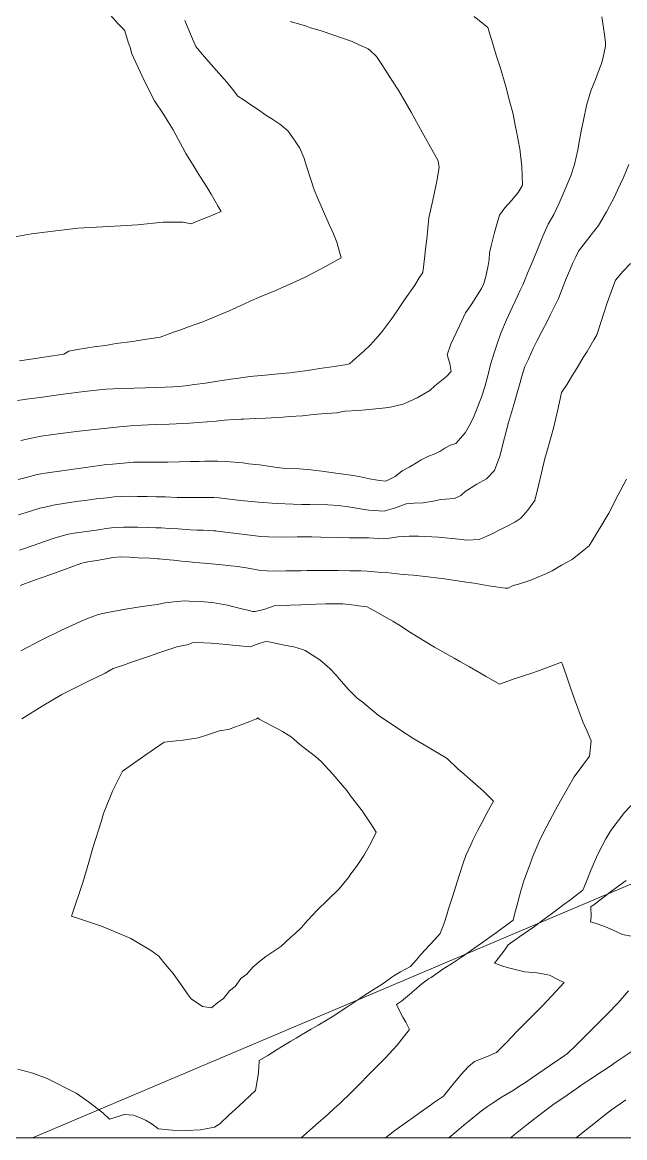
# Model space of a CAD drawing. Header units: inches. Extents: x 11351264 to 11356330, y 6702313 to 6706468.
# Drawn here: x 11352082.5 to 11352293.8, y 6702313.2 to 6702704.6 of the extents above; entities that cross this region are included whole.
import ezdxf

# ---------------------------------------------------------------- set-up
doc = ezdxf.new("R2010")
doc.units = ezdxf.units.IN
doc.header["$MEASUREMENT"] = 0
doc.layers.add('Shumate_Contours_clip1', color=7, linetype='Continuous', lineweight=0)
doc.layers.add('Shumate_Parcels_clip1', color=7, linetype='Continuous', lineweight=0)

msp = doc.modelspace()

# ---------------------------------------------------------------- linework, layer by layer
at = {"layer": 'Shumate_Contours_clip1'}
for points, elevation in [([(11352075.36, 6702628.43), (11352085.68, 6702630.35), (11352088.51, 6702630.72), (11352101.91, 6702632.31), (11352112.65, 6702632.91), (11352116.95, 6702633.17), (11352122.86, 6702633.53), (11352131.9, 6702634.42), (11352133.98, 6702634.41), (11352136.25, 6702634.39), (11352138.89, 6702634.38), (11352141.74, 6702633.89), (11352144.74, 6702635.08), (11352147.75, 6702636.36), (11352149.98, 6702637.25), (11352152.22, 6702638.15), (11352151.21, 6702639.95), (11352150.16, 6702641.82), (11352148.74, 6702644.23), (11352147.29, 6702646.61), (11352145.02, 6702650.25), (11352143.78, 6702652.13), (11352142.37, 6702654.39), (11352139.81, 6702658.53), (11352138.68, 6702660.74), (11352137.26, 6702663.3), (11352135.44, 6702666.88), (11352133.62, 6702669.65), (11352132, 6702672.27), (11352128.84, 6702676.95), (11352126.21, 6702682.32), (11352124.56, 6702685.67), (11352120.88, 6702693.53), (11352120.25, 6702695.7), (11352119.6, 6702697.61), (11352118.43, 6702701.57), (11352118.1, 6702702), (11352116.14, 6702704.05), (11352113.38, 6702707.01)], 1394), ([(11352080.96, 6702544.17), (11352083.84, 6702544.87), (11352087.73, 6702545.85), (11352089.61, 6702546.26), (11352097.99, 6702547.42), (11352104.62, 6702548.34), (11352111.22, 6702549.26), (11352114.15, 6702549.54), (11352117.99, 6702549.92), (11352121.43, 6702550.19), (11352126.36, 6702550.19), (11352131.37, 6702550.24), (11352133.53, 6702550.27), (11352137.47, 6702550.35), (11352141.44, 6702550.41), (11352144.47, 6702550.49), (11352146.49, 6702550.53), (11352151.11, 6702550.63), (11352153.91, 6702550.43), (11352159.81, 6702549.94), (11352161.8, 6702549.7), (11352165.7, 6702549.25), (11352169.49, 6702548.72), (11352171.93, 6702548.4), (11352174.85, 6702548.06), (11352179.7, 6702547.94), (11352183.64, 6702547.53), (11352187.55, 6702547.05), (11352193.32, 6702546.27), (11352197.83, 6702545.72), (11352201.11, 6702545.07), (11352204.28, 6702544.38), (11352207.83, 6702543.85), (11352209.96, 6702543.54), (11352213.26, 6702545.24), (11352215.78, 6702547.22), (11352218.19, 6702548.43), (11352221.35, 6702550.32), (11352222.38, 6702551.08), (11352224.95, 6702552.29), (11352226.97, 6702553.02), (11352228.18, 6702553.61), (11352228.97, 6702554.02), (11352230.74, 6702555.1), (11352232.67, 6702556.24), (11352234.58, 6702556.72), (11352237.87, 6702560.53), (11352239.24, 6702562.94), (11352240.76, 6702565.92), (11352241.61, 6702568.01), (11352243.58, 6702573.03), (11352244.73, 6702576.63), (11352245.86, 6702580.94), (11352246.78, 6702584.48), (11352248.17, 6702588.89), (11352249.04, 6702591.7), (11352250.36, 6702595.46), (11352252.36, 6702600.11), (11352254.36, 6702604.47), (11352256.33, 6702608.7), (11352257.18, 6702610.54), (11352258.05, 6702612.46), (11352258.88, 6702614.49), (11352259.69, 6702616.5), (11352260.6, 6702618.69), (11352261.54, 6702620.91), (11352262.94, 6702624.26), (11352265.13, 6702629.54), (11352267, 6702633.7), (11352268.93, 6702637.15), (11352270.78, 6702641.15), (11352272.63, 6702645.16), (11352274.86, 6702650.74), (11352276.21, 6702654.69), (11352277.32, 6702659.83), (11352278, 6702663.2), (11352278.59, 6702666.36), (11352279.4, 6702670.2), (11352280.43, 6702675.41), (11352281.9, 6702680.51), (11352283.52, 6702684.44), (11352284.54, 6702687.05), (11352285.52, 6702689.73), (11352286.19, 6702691.7), (11352287.04, 6702696.15), (11352287.05, 6702697.41), (11352286.71, 6702700.29), (11352286.42, 6702702.56), (11352285.74, 6702706.51)], 1402), ([(11352081.91, 6702557.88), (11352085.7, 6702558.64), (11352089.07, 6702559.32), (11352095.85, 6702560.25), (11352102.37, 6702561.09), (11352109.02, 6702561.85), (11352116.58, 6702562.64), (11352120.41, 6702562.98), (11352124.33, 6702563.26), (11352129.15, 6702563.48), (11352133.99, 6702563.56), (11352136.41, 6702563.67), (11352141.11, 6702563.89), (11352144.2, 6702564.09), (11352147.29, 6702564.32), (11352150.44, 6702564.6), (11352153.35, 6702564.91), (11352156.76, 6702565.15), (11352159.23, 6702565.33), (11352160.04, 6702565.32), (11352164.13, 6702565.54), (11352167.75, 6702565.72), (11352174.04, 6702566.06), (11352176.16, 6702566.25), (11352180.81, 6702566.54), (11352184.61, 6702566.96), (11352187.44, 6702567.15), (11352192.77, 6702567.57), (11352195.58, 6702568.1), (11352200.37, 6702568.4), (11352205.33, 6702568.81), (11352207.61, 6702569), (11352211.05, 6702569.42), (11352216.11, 6702570.59), (11352220.95, 6702572.8), (11352225.43, 6702575.37), (11352227.25, 6702576.96), (11352228.92, 6702578.46), (11352231.29, 6702580.34), (11352232.97, 6702582.09), (11352232.87, 6702582.75), (11352232.41, 6702584.87), (11352231.56, 6702587.87), (11352232.82, 6702591.57), (11352234.69, 6702595.59), (11352235.93, 6702598.33), (11352238, 6702602.6), (11352239.72, 6702605.09), (11352240.97, 6702607.05), (11352243.52, 6702611.13), (11352244.38, 6702612.92), (11352245.15, 6702615.36), (11352245.92, 6702619.28), (11352246.26, 6702621.32), (11352246.43, 6702623.65), (11352246.97, 6702626.09), (11352248.16, 6702630.77), (11352248.84, 6702633.31), (11352249.85, 6702636.83), (11352251.71, 6702639.42), (11352254.24, 6702642.15), (11352256.38, 6702644.79), (11352257.87, 6702647.23), (11352257.92, 6702647.38), (11352257.76, 6702653.91), (11352256.97, 6702660.17), (11352255.86, 6702666.24), (11352255.39, 6702668.5), (11352254.73, 6702672.3), (11352253.38, 6702677.05), (11352252.15, 6702682.06), (11352250.13, 6702688.84), (11352248.7, 6702693), (11352247.87, 6702695.81), (11352245.74, 6702702.77), (11352240.99, 6702706.55)], 1400), ([(11352080.81, 6702571.86), (11352084.8, 6702572.49), (11352088.73, 6702572.97), (11352092.65, 6702573.45), (11352096.82, 6702574.03), (11352104.21, 6702574.97), (11352111.79, 6702575.8), (11352114.33, 6702575.9), (11352118.7, 6702576.08), (11352121.72, 6702576.19), (11352125.63, 6702576.35), (11352129.1, 6702576.48), (11352132.61, 6702576.59), (11352135.3, 6702576.68), (11352137.4, 6702576.78), (11352139.66, 6702577.05), (11352142.89, 6702577.42), (11352146.7, 6702577.94), (11352149.58, 6702578.41), (11352151.76, 6702578.78), (11352155.68, 6702579.39), (11352158.46, 6702579.73), (11352160.6, 6702580), (11352163.62, 6702580.35), (11352167.65, 6702580.76), (11352171.09, 6702581.12), (11352176.35, 6702581.52), (11352181.57, 6702582.3), (11352184.1, 6702582.68), (11352186.79, 6702583.08), (11352192.02, 6702583.85), (11352196.45, 6702584.5), (11352197.3, 6702584.67), (11352197.43, 6702584.85), (11352200.51, 6702587.6), (11352202.31, 6702589.15), (11352204.52, 6702591.26), (11352206.67, 6702593.63), (11352208.73, 6702596.12), (11352211.88, 6702600.29), (11352214, 6702603.35), (11352216.54, 6702607.15), (11352220.15, 6702612.33), (11352221.76, 6702614.88), (11352222.94, 6702616.78), (11352223.67, 6702622.66), (11352223.94, 6702625.11), (11352224.41, 6702628.5), (11352225.14, 6702635.98), (11352226.52, 6702642.19), (11352227.93, 6702648.83), (11352228.73, 6702653.6), (11352228.31, 6702656), (11352223.97, 6702663.87), (11352222.8, 6702666.04), (11352218.94, 6702673.04), (11352214.6, 6702680.56), (11352212.37, 6702683.95), (11352208.58, 6702689.72), (11352206.77, 6702692.61), (11352204.5, 6702694.67), (11352203.76, 6702695.24), (11352203.57, 6702695.31), (11352200.84, 6702696.54), (11352198.18, 6702697.78), (11352195.1, 6702698.85), (11352191.37, 6702700.19), (11352187.69, 6702701.45), (11352185.77, 6702702), (11352183.57, 6702702.65), (11352181.77, 6702703.37), (11352176.46, 6702704.78)], 1398), ([(11352081.47, 6702585.74), (11352085.5, 6702586.37), (11352090.86, 6702587.18), (11352096.99, 6702588.09), (11352098.84, 6702589.2), (11352101.78, 6702589.7), (11352107.67, 6702590.7), (11352111.52, 6702591.2), (11352115.42, 6702591.83), (11352121.11, 6702592.6), (11352123.15, 6702592.92), (11352130.89, 6702594.04), (11352135.88, 6702595.94), (11352137.78, 6702596.56), (11352140.83, 6702597.72), (11352145.79, 6702599.48), (11352150.64, 6702601.45), (11352154.99, 6702603.38), (11352160.16, 6702605.71), (11352162.7, 6702606.81), (11352165.28, 6702608.02), (11352168.51, 6702609.3), (11352171.04, 6702610.39), (11352175.08, 6702612.14), (11352177.35, 6702613.15), (11352181.24, 6702614.94), (11352184.21, 6702616.43), (11352187.83, 6702618.24), (11352194.38, 6702621.97), (11352192.81, 6702627.36), (11352191.63, 6702630.3), (11352190.18, 6702633.66), (11352186.13, 6702642.69), (11352184.88, 6702645.77), (11352182.19, 6702654.07), (11352181.23, 6702657.08), (11352179.87, 6702660.39), (11352178.24, 6702662.82), (11352175.73, 6702666.41), (11352173.12, 6702668.6), (11352169.99, 6702670.7), (11352167.61, 6702672.21), (11352165.64, 6702673.58), (11352162.63, 6702675.59), (11352160.34, 6702677.22), (11352158.08, 6702678.69), (11352156.18, 6702681.07), (11352154.17, 6702683.58), (11352149.58, 6702688.85), (11352146.44, 6702692.41), (11352144.98, 6702694.08), (11352143.31, 6702696.05), (11352141.43, 6702700.42), (11352139.44, 6702705.16)], 1396), ([(11352081.11, 6702531.72), (11352085.03, 6702532.97), (11352088.64, 6702534.05), (11352090.93, 6702534.6), (11352093.33, 6702535.15), (11352098.3, 6702535.96), (11352102.22, 6702536.51), (11352104.5, 6702536.81), (11352108.37, 6702537.31), (11352112.23, 6702537.77), (11352113.85, 6702537.96), (11352114.73, 6702538.03), (11352117.33, 6702538.2), (11352119.91, 6702538.24), (11352122.91, 6702538.23), (11352126.26, 6702538.2), (11352129.47, 6702538.12), (11352132.73, 6702538.05), (11352136.85, 6702537.87), (11352139.1, 6702537.82), (11352141.69, 6702537.79), (11352144.12, 6702537.82), (11352146.98, 6702537.88), (11352149.64, 6702537.87), (11352151.57, 6702537.7), (11352152.3, 6702537.62), (11352156.13, 6702537.17), (11352159.14, 6702536.81), (11352165.28, 6702536.24), (11352171.73, 6702535.68), (11352177.48, 6702535.44), (11352180.51, 6702535.42), (11352183.31, 6702535.36), (11352189.65, 6702535.24), (11352193.32, 6702534.99), (11352196.88, 6702534.6), (11352200.41, 6702533.98), (11352204.03, 6702533.41), (11352209.4, 6702533.01), (11352210.1, 6702533.26), (11352213.39, 6702534.16), (11352217.15, 6702535.58), (11352220, 6702535.86), (11352223.09, 6702536), (11352226.56, 6702536.59), (11352229.32, 6702537.07), (11352234.11, 6702537.5), (11352236.33, 6702538.54), (11352237.85, 6702539.99), (11352241.95, 6702542.51), (11352245.35, 6702544.39), (11352248.15, 6702547.25), (11352249.99, 6702552.29), (11352251.67, 6702558.77), (11352253.09, 6702564.1), (11352254.75, 6702570.02), (11352256.09, 6702574.58), (11352257.12, 6702578.12), (11352257.73, 6702580.42), (11352258.79, 6702583.75), (11352260.04, 6702586.4), (11352261.72, 6702590.12), (11352263.16, 6702592.93), (11352264.74, 6702596.1), (11352266.57, 6702599.61), (11352267.72, 6702601.85), (11352270.58, 6702607.69), (11352271.78, 6702610.73), (11352273.27, 6702614.65), (11352274.52, 6702617.55), (11352275.65, 6702620.13), (11352276.68, 6702622.24), (11352277.59, 6702624.22), (11352280.05, 6702627.47), (11352282.05, 6702629.99), (11352284.58, 6702633.32), (11352287.4, 6702638.05), (11352288.47, 6702640.1), (11352290.06, 6702643.05), (11352291.33, 6702645.69), (11352293.35, 6702650.06), (11352295.31, 6702654.62)], 1404), ([(11352081.42, 6702519.33), (11352086.64, 6702521.05), (11352090.27, 6702522.4), (11352093.95, 6702523.73), (11352098.58, 6702525.02), (11352101.42, 6702525.46), (11352105.8, 6702526.04), (11352109.19, 6702526.48), (11352111.93, 6702526.93), (11352114.67, 6702527.34), (11352117.97, 6702527.42), (11352120.48, 6702527.41), (11352122.99, 6702527.38), (11352126.3, 6702527.3), (11352129.31, 6702527.21), (11352131.34, 6702527.14), (11352134.02, 6702526.99), (11352137.14, 6702526.79), (11352141.45, 6702526.47), (11352143.66, 6702526.41), (11352145.86, 6702526.36), (11352149.69, 6702526.14), (11352150.4, 6702526.08), (11352150.93, 6702526.03), (11352153.81, 6702525.71), (11352157.62, 6702525.22), (11352161.42, 6702524.72), (11352165.25, 6702524.3), (11352166.04, 6702524.2), (11352168.89, 6702524.06), (11352175.15, 6702523.96), (11352178.94, 6702523.98), (11352184.02, 6702524), (11352187.15, 6702523.97), (11352193.28, 6702523.84), (11352197.23, 6702523.73), (11352199.49, 6702523.73), (11352203.99, 6702523.71), (11352209.17, 6702523.29), (11352212.06, 6702523.64), (11352214.23, 6702524.06), (11352218.22, 6702524.21), (11352221.41, 6702524.28), (11352228.51, 6702523.91), (11352235.63, 6702523.24), (11352238.4, 6702522.91), (11352242.73, 6702523.13), (11352247.05, 6702524.94), (11352250.02, 6702526.46), (11352252.54, 6702527.77), (11352255.31, 6702529.19), (11352257.39, 6702530.54), (11352259.77, 6702533.36), (11352262.34, 6702536.79), (11352263.61, 6702542), (11352264.59, 6702546.46), (11352265.75, 6702551.5), (11352266.71, 6702554.69), (11352268.81, 6702562.15), (11352269.65, 6702565.67), (11352270.46, 6702569.19), (11352271.67, 6702574.62), (11352273.65, 6702577.64), (11352275.5, 6702580.8), (11352277.16, 6702583.36), (11352279.28, 6702586.98), (11352280.65, 6702589.11), (11352283, 6702593.19), (11352284.09, 6702594.91), (11352285.72, 6702599.94), (11352286.36, 6702602.14), (11352287.71, 6702606.08), (11352289.07, 6702610), (11352290.58, 6702614.12), (11352293.33, 6702617.23), (11352295.8, 6702619.93)], 1406), ([(11352081.72, 6702507.01), (11352086.73, 6702508.81), (11352092.17, 6702510.75), (11352097.61, 6702512.69), (11352103.05, 6702514.63), (11352103.84, 6702514.87), (11352104.54, 6702515.02), (11352105.42, 6702515.22), (11352109.31, 6702515.82), (11352112.52, 6702516.47), (11352114.36, 6702516.78), (11352117, 6702516.96), (11352120.05, 6702516.84), (11352123.11, 6702516.69), (11352127.16, 6702516.49), (11352128.92, 6702516.4), (11352129.96, 6702516.36), (11352130.51, 6702516.33), (11352132.67, 6702516.09), (11352135.47, 6702515.79), (11352138.28, 6702515.49), (11352141.09, 6702515.21), (11352142.96, 6702515.08), (11352146.27, 6702514.76), (11352148.84, 6702514.53), (11352151.57, 6702514.28), (11352155.68, 6702513.85), (11352158.03, 6702513.6), (11352161.67, 6702513.08), (11352165.45, 6702512.36), (11352168.43, 6702512.05), (11352170.79, 6702512.04), (11352174.92, 6702512.07), (11352180.29, 6702512.14), (11352182.36, 6702512.19), (11352187.18, 6702512.27), (11352189.8, 6702512.24), (11352193.31, 6702512.23), (11352197.38, 6702512.13), (11352201.21, 6702512.06), (11352203.42, 6702512.01), (11352207.27, 6702511.69), (11352210.08, 6702511.49), (11352216.1, 6702510.85), (11352219.58, 6702510.54), (11352222.81, 6702510.26), (11352230.57, 6702509.27), (11352238.34, 6702508.15), (11352241.03, 6702507.72), (11352246.12, 6702506.89), (11352251.82, 6702505.99), (11352252.97, 6702506.06), (11352254.73, 6702506.91), (11352256.61, 6702507.37), (11352260.52, 6702508.73), (11352266.1, 6702511.06), (11352268.33, 6702512.06), (11352271.67, 6702514.03), (11352275.34, 6702516.07), (11352279.55, 6702519.51), (11352281.34, 6702520.92), (11352288.19, 6702532.33), (11352291.57, 6702538.74), (11352294.45, 6702544.25)], 1408), ([(11352081.99, 6702483.98), (11352089.04, 6702487.75), (11352096.24, 6702491.32), (11352103.96, 6702494.8), (11352106.58, 6702495.83), (11352109.04, 6702496.76), (11352112.41, 6702497.53), (11352116.11, 6702498.23), (11352119.42, 6702498.74), (11352123.85, 6702499.43), (11352127.9, 6702500), (11352129.78, 6702500.26), (11352132.62, 6702500.83), (11352135.57, 6702501.24), (11352139.34, 6702501.61), (11352142.64, 6702501.37), (11352146.18, 6702501.23), (11352149.21, 6702500.99), (11352153, 6702500.33), (11352154.4, 6702500), (11352156.66, 6702499.46), (11352159.43, 6702498.75), (11352162, 6702498.23), (11352163.3, 6702497.89), (11352164.11, 6702497.81), (11352167.16, 6702498.58), (11352170.86, 6702499.78), (11352175.55, 6702499.96), (11352176.43, 6702500), (11352180.13, 6702500.17), (11352182.27, 6702500.26), (11352188.97, 6702500.57), (11352193.34, 6702500.56), (11352194.87, 6702500.52), (11352198.96, 6702500), (11352200.44, 6702499.81), (11352203.42, 6702499.43), (11352207.13, 6702497.5), (11352210.11, 6702495.72), (11352212.5, 6702494.39), (11352215.12, 6702492.76), (11352217.74, 6702491.04), (11352221.11, 6702488.89), (11352227.13, 6702485.27), (11352233.95, 6702481.41), (11352235.96, 6702480.25), (11352239.34, 6702478.39), (11352242.95, 6702476.3), (11352245.17, 6702475.04), (11352249.92, 6702472.29), (11352255.41, 6702474.27), (11352260.87, 6702476.06), (11352263.52, 6702477.06), (11352266.35, 6702478.08), (11352271.61, 6702480.11), (11352271.95, 6702479.41), (11352274.13, 6702473.17), (11352274.96, 6702470.71), (11352276.55, 6702466.09), (11352279.11, 6702459.13), (11352280.53, 6702456.03), (11352282.06, 6702452.51), (11352281.46, 6702447.03), (11352276.03, 6702439.87), (11352274.1, 6702436.33), (11352271.89, 6702432.44), (11352269.5, 6702428.24), (11352266.47, 6702422.53), (11352264.21, 6702417.95), (11352263.1, 6702415.46), (11352261.75, 6702412.22), (11352260.15, 6702408.07), (11352259.34, 6702405.96), (11352258.44, 6702403.3), (11352257.4, 6702399.86), (11352256.03, 6702394.89), (11352255.15, 6702391.47), (11352254.65, 6702389.49), (11352252.34, 6702387.79), (11352249.88, 6702386), (11352248.83, 6702385.25), (11352247.35, 6702384.19), (11352243.6, 6702381.5), (11352240.11, 6702378.97), (11352237.2, 6702376.98), (11352233.38, 6702374.42), (11352229.98, 6702372.32), (11352227.52, 6702370.63), (11352225.88, 6702369.45), (11352225, 6702368.96), (11352222.69, 6702367.19), (11352220.96, 6702365.75), (11352220.6, 6702365.42), (11352220.35, 6702365.22), (11352218.98, 6702364.08), (11352215.45, 6702361.1), (11352213.8, 6702359.89), (11352214.82, 6702357.7), (11352216.02, 6702355.51), (11352216.97, 6702353.71), (11352218.3, 6702351.19), (11352215.62, 6702347.79), (11352213.95, 6702345.68), (11352209.8, 6702341.17), (11352204.31, 6702335.58), (11352200.36, 6702331.6), (11352197.77, 6702329.01), (11352194.04, 6702325.3), (11352191.92, 6702323.41), (11352189.76, 6702321.46), (11352185.48, 6702317.7), (11352181.11, 6702313.88), (11352180.34, 6702313.21)], 1410), ([(11352082.27, 6702460.16), (11352089.38, 6702464.61), (11352096.28, 6702468.7), (11352105.44, 6702473.27), (11352111.49, 6702476.24), (11352114.31, 6702477.79), (11352117.64, 6702478.94), (11352121.15, 6702480.16), (11352127.09, 6702482.19), (11352130.37, 6702483.32), (11352136.64, 6702485.42), (11352140.81, 6702486.3), (11352142.05, 6702486.81), (11352143.68, 6702486.97), (11352148.73, 6702486.77), (11352152.84, 6702486.36), (11352157.41, 6702485.94), (11352162.4, 6702485.47), (11352165.19, 6702486.43), (11352167.38, 6702487.15), (11352168.43, 6702487.33), (11352171.76, 6702486.6), (11352174.32, 6702486), (11352177.72, 6702485.41), (11352180.82, 6702484.45), (11352181.76, 6702484.16), (11352186.88, 6702480.87), (11352190.4, 6702477.81), (11352192.63, 6702475.52), (11352194.38, 6702473.44), (11352196.87, 6702470.51), (11352199.93, 6702467.44), (11352201.55, 6702466.2), (11352207.28, 6702461.48), (11352215.45, 6702455.96), (11352219.85, 6702453.2), (11352223.4, 6702451.09), (11352231.47, 6702446.28), (11352235.38, 6702442.49), (11352237.46, 6702440.71), (11352239.56, 6702438.83), (11352244.28, 6702434.8), (11352247.78, 6702431.31), (11352245.49, 6702427.06), (11352243.68, 6702423.71), (11352242.3, 6702421.11), (11352240.6, 6702417.78), (11352239.78, 6702415.94), (11352238.08, 6702412.2), (11352237.14, 6702409.52), (11352235.58, 6702404.85), (11352233.47, 6702398.11), (11352231.99, 6702393.47), (11352231.41, 6702391.41), (11352230.43, 6702388.43), (11352229.11, 6702384.85), (11352227.24, 6702382.78), (11352225.32, 6702380.74), (11352222.45, 6702377.57), (11352220.63, 6702375.54), (11352218.62, 6702373.33), (11352215.15, 6702371.36), (11352212.8, 6702369.98), (11352212.14, 6702369.49), (11352211.68, 6702369.14), (11352209.07, 6702367.34), (11352206.83, 6702365.93), (11352202.75, 6702363.28), (11352200.83, 6702362.01), (11352196.37, 6702359.06), (11352191.18, 6702355.59), (11352188.88, 6702354.24), (11352186.23, 6702352.68), (11352183.77, 6702351.26), (11352180.47, 6702349.34), (11352178.54, 6702348.18), (11352176.71, 6702347.08), (11352174.38, 6702345.66), (11352171.9, 6702344.17), (11352168.56, 6702342.1), (11352165.61, 6702340.26), (11352165.4, 6702337.69), (11352165.19, 6702335.18), (11352164.72, 6702332.41), (11352164.28, 6702329.72), (11352162.58, 6702328.12), (11352160.08, 6702325.8), (11352157.14, 6702323.05), (11352154.87, 6702321.08), (11352151.76, 6702318.05), (11352149.87, 6702316.88), (11352144.97, 6702316.02), (11352139.93, 6702315.71), (11352135.17, 6702315.86), (11352130.1, 6702316.29), (11352129.73, 6702316.7), (11352127.72, 6702318.23), (11352125.74, 6702319.32), (11352123.56, 6702320.35), (11352121.45, 6702321.07), (11352118.19, 6702321.31), (11352116.82, 6702320.84), (11352113.05, 6702319.66), (11352110.77, 6702321.88), (11352105.66, 6702325.85), (11352101.4, 6702328.88), (11352091.18, 6702333.94), (11352086.2, 6702335.84), (11352080.92, 6702337.24)], 1412), ([(11352297.58, 6702431.4), (11352293.76, 6702427.28), (11352288.9, 6702420.94), (11352287.2, 6702418.05), (11352285.93, 6702415.62), (11352284.31, 6702412.41), (11352282.07, 6702407.26), (11352280.08, 6702402.33), (11352279.18, 6702400.02), (11352275.54, 6702397.29), (11352274.43, 6702396.46), (11352272.46, 6702394.98), (11352270.49, 6702393.5), (11352268.17, 6702391.77), (11352265.59, 6702389.86), (11352262.12, 6702387.37), (11352259.22, 6702385.3), (11352257.06, 6702383.77), (11352255.79, 6702382.86), (11352252.96, 6702380.87), (11352251.75, 6702379.08), (11352249.43, 6702376.03), (11352248.14, 6702374.41), (11352251.35, 6702373.32), (11352253.52, 6702372.67), (11352256.29, 6702371.94), (11352258.82, 6702371.37), (11352263.04, 6702371.03), (11352265.02, 6702370.71), (11352267.48, 6702370.26), (11352270.34, 6702368.68), (11352272.53, 6702367.64), (11352268.27, 6702363), (11352264.63, 6702359.1), (11352259.86, 6702354.32), (11352255.82, 6702350.39), (11352254.4, 6702348.87), (11352252.08, 6702346.4), (11352248.84, 6702343.15), (11352245.32, 6702341.57), (11352241.15, 6702339.98), (11352238.94, 6702338.05), (11352236.39, 6702335.33), (11352234.6, 6702333.14), (11352233.06, 6702331.27), (11352230.21, 6702327.77), (11352227.11, 6702325.71), (11352225.65, 6702324.59), (11352222.19, 6702322.18), (11352219.54, 6702320.27), (11352217.66, 6702318.95), (11352213.18, 6702315.68), (11352209.85, 6702313.21)], 1408), ([(11352294.32, 6702403.44), (11352292.26, 6702401.94), (11352288.76, 6702399.33), (11352285.59, 6702396.96), (11352282.6, 6702394.72), (11352282.35, 6702394.53), (11352281.99, 6702394.26), (11352282.09, 6702390.69), (11352281.84, 6702388.97), (11352284.56, 6702388.13), (11352287.06, 6702387.16), (11352289.55, 6702386.09), (11352293, 6702384.47), (11352296.67, 6702383.81)], 1406), ([(11352295.15, 6702364.79), (11352291.54, 6702360.48), (11352287.75, 6702356.65), (11352284.55, 6702353.45), (11352283.11, 6702351.99), (11352280.13, 6702349.03), (11352278.04, 6702346.95), (11352276.93, 6702345.83), (11352273.79, 6702342.75), (11352271.38, 6702341.1), (11352267.82, 6702338.67), (11352263.35, 6702335.65), (11352261.41, 6702334.31), (11352258.96, 6702332.61), (11352256.69, 6702331.13), (11352254.98, 6702330.03), (11352250.83, 6702327.5), (11352247.43, 6702325.35), (11352245.62, 6702324.11), (11352243.91, 6702322.85), (11352242.95, 6702322.17), (11352239.86, 6702319.59), (11352237.38, 6702317.56), (11352234.89, 6702315.48), (11352232.1, 6702313.21)], 1406), ([(11352296.08, 6702343.39), (11352293.66, 6702341.72), (11352290.87, 6702339.79), (11352288.67, 6702338.26), (11352283.7, 6702335), (11352281.78, 6702333.76), (11352279.6, 6702332.31), (11352273.67, 6702328.16), (11352268.63, 6702324.75), (11352262.77, 6702320.27), (11352259.57, 6702317.82), (11352254.35, 6702313.69), (11352253.76, 6702313.21)], 1404), ([(11352294.24, 6702326.53), (11352292.27, 6702325.15), (11352289.18, 6702322.94), (11352285.99, 6702320.5), (11352282.95, 6702318.13), (11352279.77, 6702315.64), (11352276.74, 6702313.21)], 1402)]:
    msp.add_lwpolyline(points, dxfattribs=dict(at, elevation=elevation))
at = {"layer": 'Shumate_Contours_clip1', "elevation": 1414}
msp.add_lwpolyline([(11352099.75, 6702390.92), (11352103.68, 6702402.8), (11352105.78, 6702409.83), (11352107.25, 6702414.94), (11352110.09, 6702424.08), (11352110.98, 6702426.96), (11352114.16, 6702434.75), (11352117.67, 6702441.83), (11352125.4, 6702447.35), (11352132.22, 6702451.96), (11352136.4, 6702452.42), (11352138.87, 6702452.68), (11352144.21, 6702453.52), (11352147.14, 6702454.47), (11352151.7, 6702456), (11352154.8, 6702456.44), (11352157.31, 6702457.4), (11352159.82, 6702458.35), (11352162.33, 6702459.29), (11352164.64, 6702460.2), (11352165.15, 6702460.51), (11352165.55, 6702460.05), (11352167.77, 6702458.9), (11352170.76, 6702457.34), (11352173.75, 6702455.78), (11352176.75, 6702453.83), (11352179.85, 6702451.22), (11352185.38, 6702446.9), (11352187.28, 6702445.16), (11352191.39, 6702440.79), (11352194.13, 6702437.63), (11352196.32, 6702434.99), (11352197.66, 6702433.15), (11352201.7, 6702427.88), (11352204.8, 6702423.32), (11352206.65, 6702420.44), (11352204.57, 6702416.3), (11352202.3, 6702412.24), (11352199.73, 6702408.31), (11352197.77, 6702405.78), (11352196.86, 6702404.49), (11352193.68, 6702400.5), (11352189.46, 6702396.45), (11352186.18, 6702393.3), (11352182.58, 6702389.41), (11352180.25, 6702386.79), (11352178.17, 6702384.87), (11352176.58, 6702383.48), (11352173.11, 6702380.29), (11352167.94, 6702376.8), (11352166.31, 6702375.55), (11352163.31, 6702373.06), (11352161.27, 6702370.57), (11352159.15, 6702369.04), (11352157.19, 6702366.3), (11352155.17, 6702364.76), (11352153.11, 6702362.07), (11352151.06, 6702360.67), (11352148.82, 6702358.72), (11352145.66, 6702359.29), (11352141.71, 6702361.98), (11352140.26, 6702363.75), (11352138.82, 6702366.07), (11352135.43, 6702370.88), (11352132.53, 6702374.12), (11352130.37, 6702376.92), (11352127.84, 6702378.76), (11352120.49, 6702383.13), (11352115, 6702385.42), (11352110.2, 6702387.41)], close=True, dxfattribs=at)
at = {"layer": 'Shumate_Parcels_clip1'}
for points in [[(11352760.42, 6702698.05), (11352746.81, 6702680.61), (11352705, 6702627), (11352699, 6702618.5), (11352690, 6702608), (11352687.11, 6702605.11), (11352683.49, 6702601.49), (11352675, 6702593), (11352670.84, 6702588.61), (11352666, 6702583.5), (11352656, 6702574), (11352650.09, 6702569.01), (11352646.46, 6702565.95), (11352640, 6702560.5), (11352629, 6702552), (11352622.43, 6702547.22), (11352618, 6702544), (11352600, 6702533), (11352588, 6702526), (11352397.44, 6702445.22), (11352086.03, 6702313.21), (11351264.41, 6702313.21), (11351264.41, 6703163.44)], [(11352869.37, 6702313.21), (11352086.03, 6702313.21), (11352397.44, 6702445.22), (11352588, 6702526), (11352600, 6702533), (11352618, 6702544), (11352622.43, 6702547.22), (11352629, 6702552), (11352640, 6702560.5), (11352646.46, 6702565.95), (11352650.09, 6702569.01), (11352656, 6702574), (11352666, 6702583.5), (11352670.84, 6702588.61), (11352675, 6702593), (11352683.49, 6702601.49), (11352687.11, 6702605.11), (11352690, 6702608), (11352699, 6702618.5), (11352705, 6702627), (11352746.81, 6702680.61), (11352760.42, 6702698.05)]]:
    msp.add_lwpolyline(points, dxfattribs=at)

doc.saveas('drawing.dxf')
